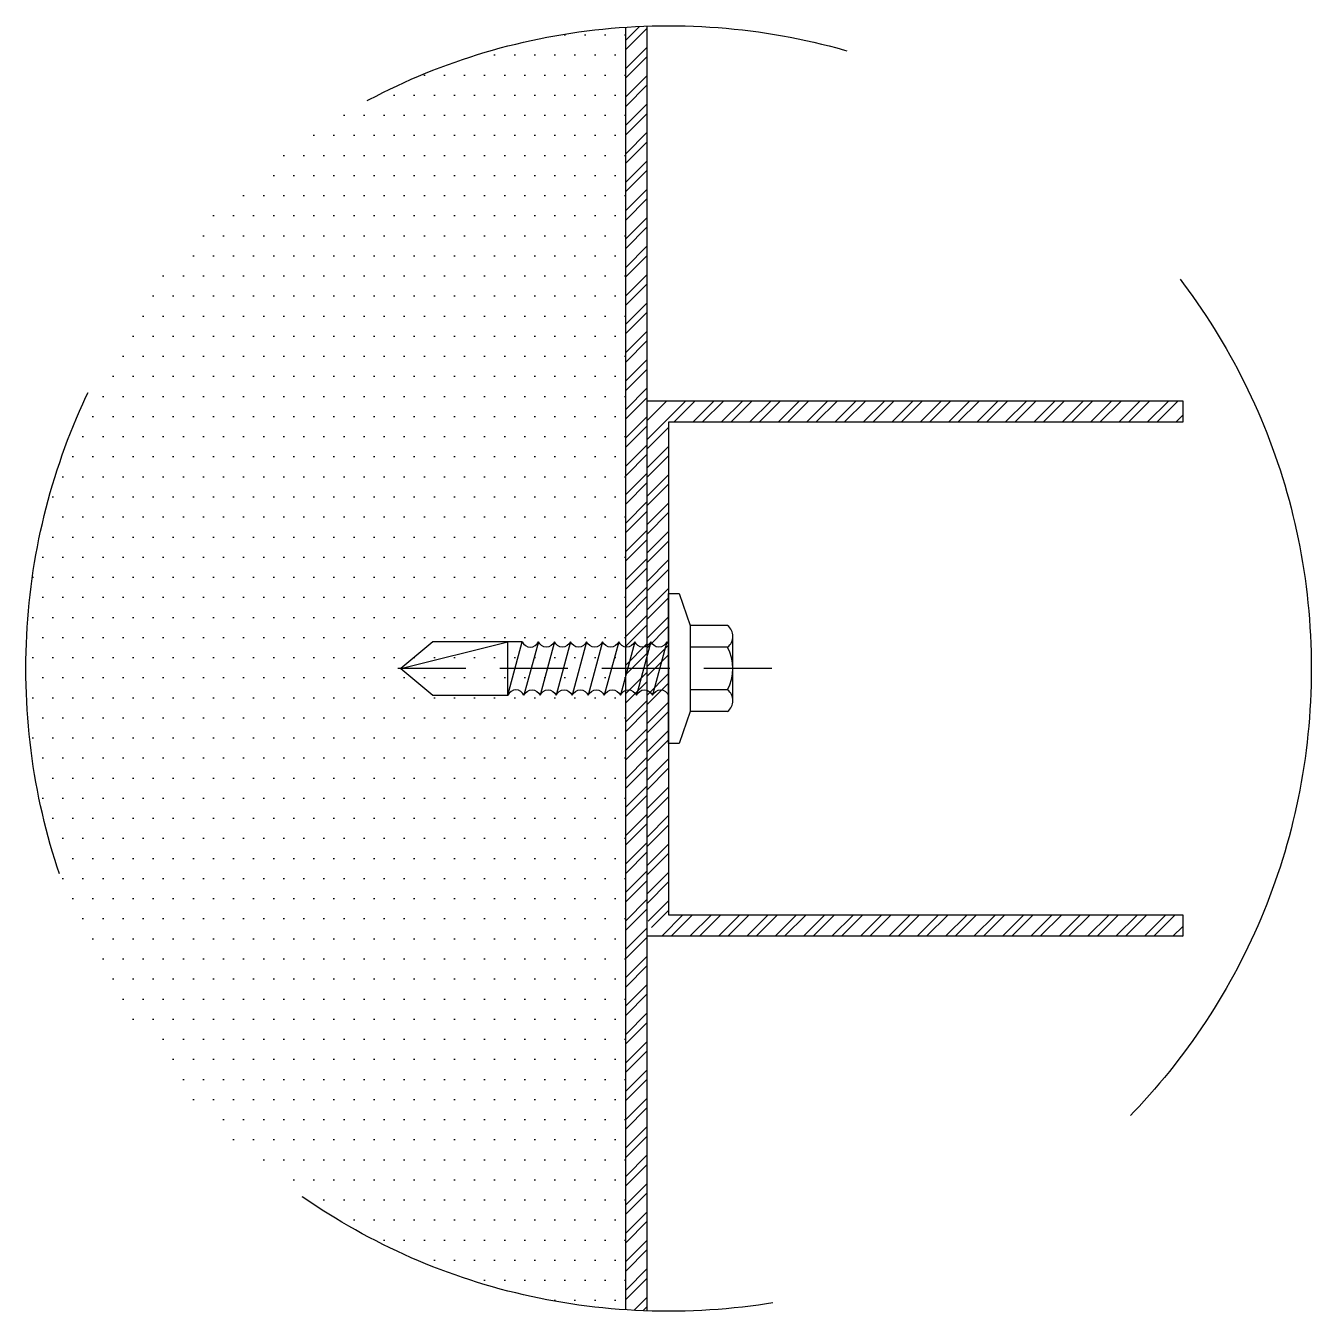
# Model space of a CAD drawing. Header units: millimetres. Extents: x -244126 to 368105, y -173968 to 259060.
# Drawn here: x 17471 to 17831.1, y 34071.6 to 34431.6 of the extents above; entities that cross this region are included whole.
import ezdxf

# ---------------------------------------------------------------- set-up
doc = ezdxf.new("R2010")
doc.units = ezdxf.units.MM
doc.header["$MEASUREMENT"] = 0
doc.linetypes.add('HIDDEN', pattern=[9.525, 6.35, -3.175])
doc.linetypes.add('TA_HL_013.00000', pattern=[84.5, 46.15, -38.35])
for name, color, linetype in [('000 - H A T C H', 8, 'Continuous'), ('000 - SYMBOL CON', 1, 'Continuous'), ('000 - WIPEOUT', 250, 'Continuous'), ('001 - ASCESSORIES', 1, 'Continuous'), ('A04_TUBE SERIES', 7, 'Continuous')]:
    doc.layers.add(name, color=color, linetype=linetype)

# ---------------------------------------------------------------- blocks, each defined once
blk = doc.blocks.new('000 - DYNAMIC_VIEW_ASSCESSORIES_HEX_HEAD_SELF_DRILLING_SCREW_No.12x25_SIDE_VIEW')
at = {"layer": 'Defpoints', "color": 250, "linetype": 'HIDDEN'}
blk.add_line((0, -9.65), (0, 9.65), dxfattribs=at)
blk.add_wipeout([(0, 2.5), (22, 2.5), (25, 0), (22, -2.5), (0, -2.5), (0, -7), (-1, -7), (-2, -4), (-6, -4), (-6, 4), (-2, 4), (-1, 7), (0, 7)]).dxf.layer = '000 - WIPEOUT'
at = {"layer": '001 - ASCESSORIES', "color": 0}
for p, q in [((-5.5, 4), (-2, 4)), ((-6, 3), (-6, -3)), ((-5.5, 2), (-2, 2)), ((-5.5, -2), (-2, -2)), ((-5.5, -4), (-2, -4))]:
    blk.add_line(p, q, dxfattribs=at)
at = {"layer": '001 - ASCESSORIES', "color": 8}
for p, q in [((15, 2.5), (13.66, -2.5)), ((25, 0), (15, -2.5))]:
    blk.add_line(p, q, dxfattribs=at)
at = {"layer": '001 - ASCESSORIES', "color": 0}
blk.add_lwpolyline([(-1, 7), (0, 7), (0, -7), (-1, -7), (-2, -4), (-2, 4)], close=True, dxfattribs=at)
at = {"layer": '001 - ASCESSORIES', "color": 8}
for points in [[(0, -2.25, -0.091189), (0.16, -2.5), (1.5, 2.5, -0.666667), (0, 2.5)], [(0.16, -2.5, -0.666667), (1.66, -2.5), (3, 2.5, -0.666667), (1.5, 2.5)], [(1.66, -2.5, -0.666667), (3.16, -2.5), (4.5, 2.5, -0.666667), (3, 2.5)], [(3.16, -2.5, -0.666667), (4.66, -2.5), (6, 2.5, -0.666667), (4.5, 2.5)], [(4.66, -2.5, -0.666667), (6.16, -2.5), (7.5, 2.5, -0.666667), (6, 2.5)], [(6.16, -2.5, -0.666667), (7.66, -2.5), (9, 2.5, -0.666667), (7.5, 2.5)], [(7.66, -2.5, -0.666667), (9.16, -2.5), (10.5, 2.5, -0.666667), (9, 2.5)], [(9.16, -2.5, -0.666667), (10.66, -2.5), (12, 2.5, -0.666667), (10.5, 2.5)], [(10.66, -2.5, -0.666667), (12.16, -2.5), (13.5, 2.5, -0.666667), (12, 2.5)]]:
    blk.add_lwpolyline(points, format="xyb", dxfattribs=at)
blk.add_lwpolyline([(13.66, -2.5), (22, -2.5), (25, 0), (22, 2.5), (15, 2.5), (15, -2.47)], dxfattribs=at)
at = {"layer": '001 - ASCESSORIES', "color": 0}
for centre, radius, start, end in [((-4.75, 3), 1.25, 126.8699, 233.1301), ((-1.75, 0), 4.25, 151.9275, 208.0725), ((-4.75, -3), 1.25, 126.8699, 233.1301)]:
    blk.add_arc(centre, radius, start, end, dxfattribs=at)
at = {"layer": '001 - ASCESSORIES', "color": 8}
for centre, start, end in [((14.25, 2.81), 202.6199, 337.3801), ((12.91, -2.81), 22.6199, 157.3801)]:
    blk.add_arc(centre, 0.812, start, end, dxfattribs=at)
at = {"layer": 'Defpoints', "color": 250, "linetype": 'HIDDEN'}
blk.add_line((-9.65, 0), (26.91, 0), dxfattribs=at)
blk = doc.blocks.new('*U3224')
at = {"layer": '001 - ASCESSORIES'}
blk.add_blockref('000 - DYNAMIC_VIEW_ASSCESSORIES_HEX_HEAD_SELF_DRILLING_SCREW_No.12x25_SIDE_VIEW', (0, 0), dxfattribs=at)
blk = doc.blocks.new('000 - FAMELINE_BUBBLE_TYP.DETAIL_AL.TUBE+AL.SHEET.U-PROFILE_50x50x50mm._CUT_VIEW_TYPE_1')
at = {"layer": '001 - ASCESSORIES', "rotation": 180}
blk.add_blockref('*U3224', (0, 0), dxfattribs=at)
at = {"layer": '000 - H A T C H'}
h = blk.add_hatch(dxfattribs=at)
h.set_pattern_fill('DOTS', color=8, scale=30)
h.set_pattern_definition([(0, (-15929.4238, -37759.2806), (0.9375, 1.875), [0, -1.875])])
edge = h.paths.add_edge_path()
edge.add_arc((0, 0), 60, 93.8226, 180)
edge.add_arc((0, 0), 60, 180, 266.1774)
edge.add_line((-4, -59.87), (-4, 59.87))
h = blk.add_hatch(dxfattribs=at)
h.set_pattern_fill('ANSI32', color=8, scale=5)
h.set_pattern_definition([(45, (-15929.4238, -37759.2806), (-1.325825215, 1.325825215), []), (45, (-15928.54, -37759.2806), (-1.325825215, 1.325825215), [])])
h.paths.add_polyline_path([(-4, -59.87, 0.008344), (-2, -59.97), (-2, 59.97, 0.008344), (-4, 59.87)])
h = blk.add_hatch(dxfattribs=at)
h.set_pattern_fill('ANSI32', color=8, scale=5)
h.set_pattern_definition([(45, (-94.495, 0), (-1.325825, 1.325825), []), (45, (-93.6112, 0), (-1.325825, 1.325825), [])])
edge = h.paths.add_edge_path()
edge.add_line((48, -23), (48, -25))
edge.add_line((48, -25), (0, -25))
edge.add_arc((0, -23), 2, 180, 270, ccw=False)
edge.add_line((-2, -23), (-2, 23))
edge.add_arc((0, 23), 2, 90, 180, ccw=False)
edge.add_line((0, 25), (48, 25))
edge.add_line((48, 25), (48, 23))
edge.add_line((48, 23), (0, 23))
edge.add_line((0, 23), (0, -23))
edge.add_line((0, -23), (48, -23))
at = {"layer": '000 - SYMBOL CON', "color": 2, "linetype": 'ByBlock'}
blk.add_circle((0, 0), 60, dxfattribs=at)
at = {"layer": 'A04_TUBE SERIES', "color": 3}
for p, q in [((-4, -59.87), (-4, 59.87)), ((-2, -59.97), (-2, 59.97))]:
    blk.add_line(p, q, dxfattribs=at)
blk.add_lwpolyline([(48, -23), (48, -25), (-2, -25), (-2, 25), (48, 25), (48, 23), (0, 23), (0, -23)], close=True, dxfattribs=at)

msp = doc.modelspace()

# ---------------------------------------------------------------- block references
at = {"layer": 'A04_TUBE SERIES', "color": 3, "linetype": 'TA_HL_013.00000', "xscale": 3, "yscale": 3, "zscale": 3}
msp.add_blockref('000 - FAMELINE_BUBBLE_TYP.DETAIL_AL.TUBE+AL.SHEET.U-PROFILE_50x50x50mm._CUT_VIEW_TYPE_1', (17651.07295, 34251.59118), dxfattribs=at)

doc.saveas('drawing.dxf')
